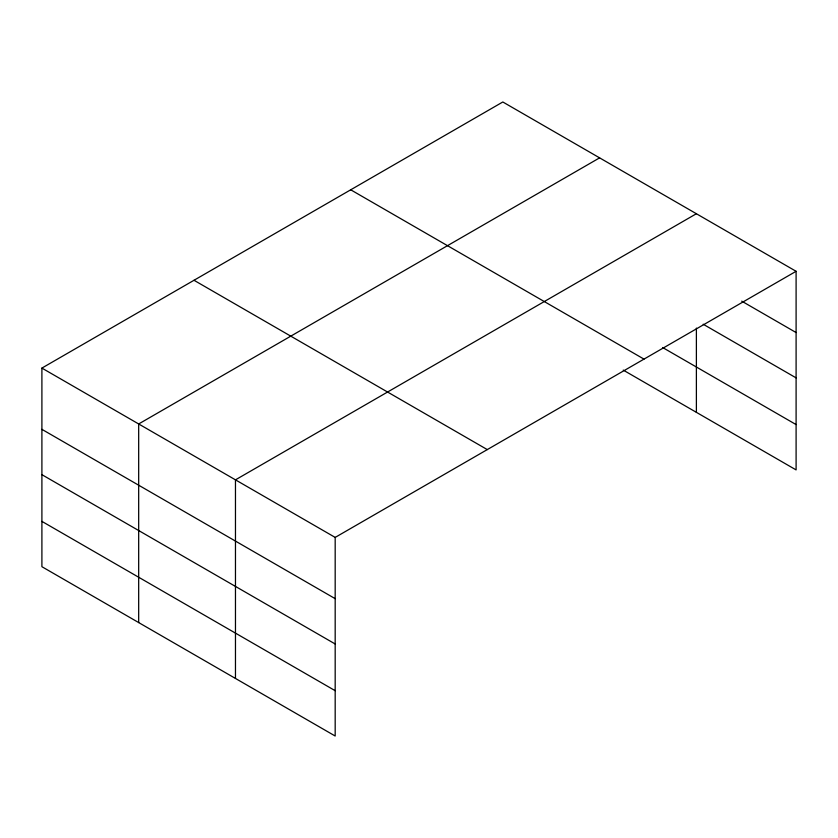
<?xml version="1.0" encoding="UTF-8"?>
<svg xmlns="http://www.w3.org/2000/svg" width="838" height="838" viewBox="0 0 838 838"><rect width="100%" height="100%" fill="white"/><g stroke="black" fill="none" stroke-linecap="round" stroke-linejoin="round"><path stroke-width="1.26" d="M796.1 271.303L502.821 101.985L41.9 368.091L41.9 566.698L335.179 736.015L335.179 537.409L796.1 271.303L796.1 469.909L623.242 370.103M599.599 157.858L138.679 423.965L138.679 622.571M696.388 213.732L235.468 479.849L235.468 678.445M741.714 301.146L796.1 332.55M703.187 324.233L796.1 377.875M662.628 347.519L796.1 424.583M350.713 189.797L643.993 359.114M194.007 280.28L487.287 449.597M41.9 368.091L335.179 537.409M41.9 429.339L335.179 598.657M41.9 474.664L335.179 643.982M41.9 521.372L335.179 690.69M696.388 328.087L696.388 412.338"/></g></svg>
